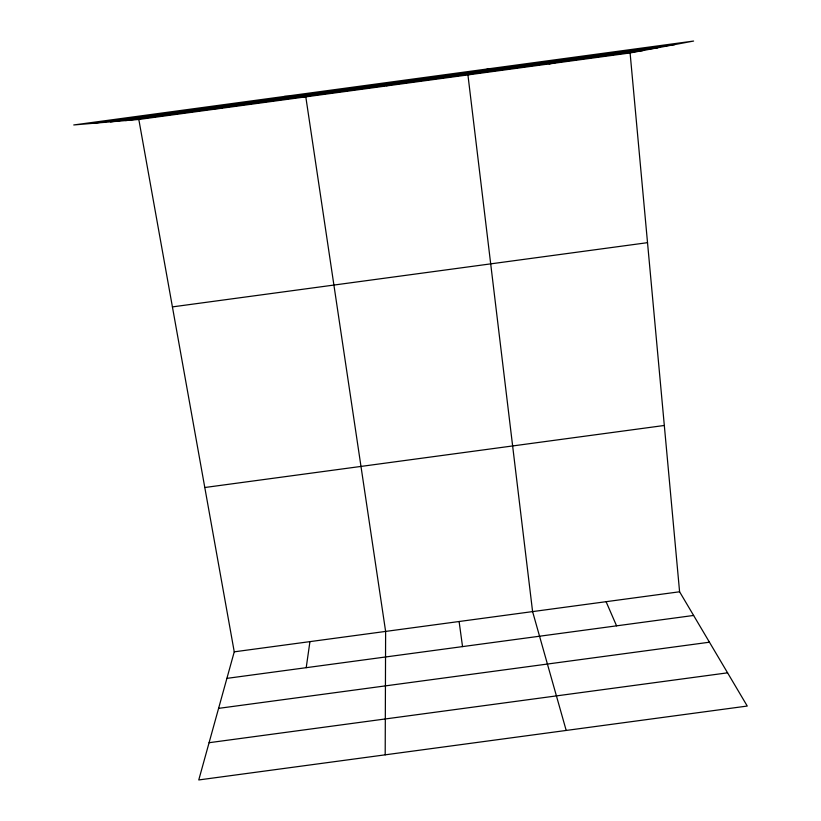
<?xml version="1.0" encoding="UTF-8"?>
<svg xmlns="http://www.w3.org/2000/svg" width="821" height="821" viewBox="0 0 821 821"><rect width="100%" height="100%" fill="white"/><g stroke="black" fill="none" stroke-linecap="round" stroke-linejoin="round"><path stroke-width="1.23" d="M385.193 754.838L385.624 631.421L305.802 96.857L284.415 96.437M306.212 667.678L309.938 641.622M138.821 119.466L234.252 651.833L198.764 779.95L747.254 706.05L679.593 591.777L630.097 52.965L693.601 41.05L73.746 124.956L138.821 119.466L630.097 52.965M488.967 68.748L467.929 74.916L532.593 611.604L566.192 730.444M549.003 63.946L557.592 62.109M92.989 123.335L674.821 44.57M110.496 121.857L657.744 47.782M125.603 120.584L642.997 50.543M172.42 306.89L647.523 242.667M204.798 487.51L664.312 425.473M234.252 651.833L679.593 591.777M226.904 678.372L693.612 615.452M218.591 708.369L709.457 642.207M209.078 742.707L727.591 672.83M213.522 108.68L222.306 108.167M606.083 601.69L616.571 625.838M459.103 621.507L462.541 646.599M386.824 85.22L386.855 85.887"/></g></svg>
